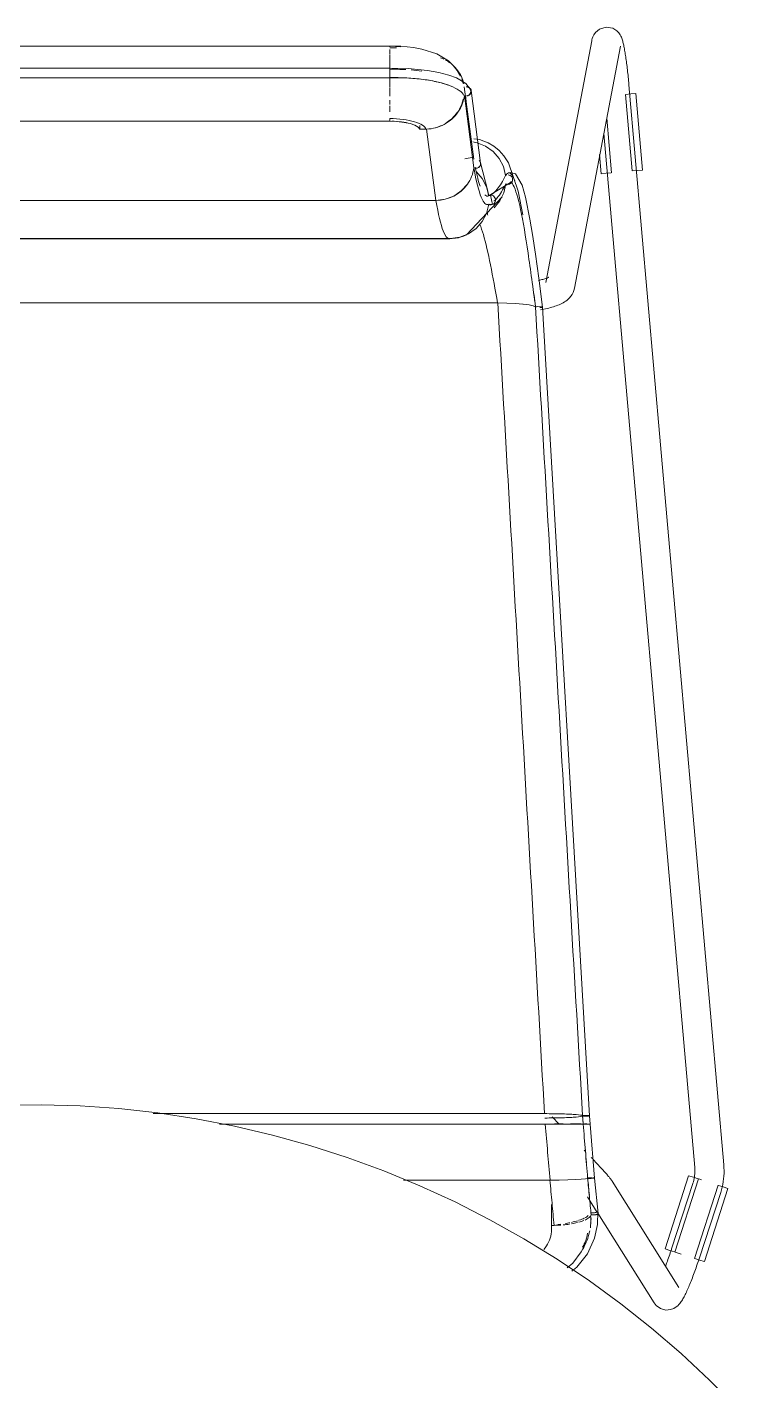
# Model space of a CAD drawing. Header units: millimetres. Extents: x 79795 to 317870, y -36033 to 97293.
# Drawn here: x 224828 to 225120, y 31346 to 31902 of the extents above; entities that cross this region are included whole.
import ezdxf

# ---------------------------------------------------------------- set-up
doc = ezdxf.new("R2010")
doc.units = ezdxf.units.MM
doc.header["$MEASUREMENT"] = 0
doc.layers.add('I-FURN', color=8, linetype='CONTINUOUS', lineweight=9)

msp = doc.modelspace()

# ---------------------------------------------------------------- linework, layer by layer
at = {"layer": 'I-FURN'}
for p, q in [((225063.17, 31900.78), (225065.92, 31901.61)), ((225065.92, 31901.61), (225068.68, 31901.13)), ((225060.12, 31896.43), (225060.03, 31896.02)), ((225060.26, 31896.95), (225060.12, 31896.43)), ((225060.47, 31897.57), (225060.26, 31896.95)), ((225060.85, 31898.37), (225060.47, 31897.57)), ((225061.59, 31899.45), (225060.85, 31898.37)), ((225063.17, 31900.78), (225061.59, 31899.45)), ((225068.68, 31901.13), (225070.34, 31900.09)), ((225070.34, 31900.09), (225071.19, 31899.18)), ((225071.19, 31899.18), (225071.67, 31898.47)), ((225071.67, 31898.47), (225071.97, 31897.91)), ((225071.97, 31897.91), (225072.19, 31897.44)), ((225072.19, 31897.44), (225072.36, 31897.01)), ((225072.36, 31897.01), (225072.5, 31896.61)), ((225072.5, 31896.61), (225072.63, 31896.21)), ((225072.63, 31896.21), (225072.74, 31895.82)), ((224977.13, 31893.83), (224682.28, 31893.83)), ((224981.65, 31893.75), (224977.13, 31893.83)), ((224977.13, 31893.66), (224977.13, 31893.83)), ((224977.13, 31893.81), (224977.13, 31893.53)), ((224977.13, 31892.34), (224977.13, 31890.59)), ((224986.86, 31893.23), (224981.65, 31893.75)), ((224990.35, 31892.58), (224986.86, 31893.23)), ((224996.5, 31890.56), (224990.35, 31892.58)), ((225001.22, 31887.69), (224996.5, 31890.56)), ((225060.03, 31896.02), (225041.22, 31796.73)), ((225053.01, 31794.49), (225071.82, 31893.78)), ((225072.74, 31895.82), (225072.85, 31895.41)), ((225072.85, 31895.41), (225072.95, 31895)), ((225072.95, 31895), (225073.05, 31894.57)), ((225073.05, 31894.57), (225073.15, 31894.13)), ((225073.15, 31894.13), (225073.25, 31893.67)), ((225073.25, 31893.67), (225073.34, 31893.19)), ((225073.34, 31893.19), (225073.44, 31892.7)), ((225073.44, 31892.7), (225073.53, 31892.18)), ((225073.53, 31892.18), (225073.63, 31891.65)), ((225073.63, 31891.65), (225073.72, 31891.1)), ((225073.72, 31891.1), (225073.81, 31890.53)), ((225073.81, 31890.53), (225073.9, 31889.94)), ((224977.13, 31890.31), (224977.13, 31884.55)), ((224977.13, 31887.72), (224977.13, 31888.47)), ((224977.13, 31884.55), (224977.13, 31887.58)), ((225003.2, 31885.85), (225001.22, 31887.69)), ((225004.87, 31883.78), (225003.2, 31885.85)), ((225073.9, 31889.94), (225073.99, 31889.34)), ((225073.99, 31889.34), (225074.08, 31888.72)), ((225074.08, 31888.72), (225074.17, 31888.09)), ((225074.17, 31888.09), (225074.26, 31887.44)), ((225074.26, 31887.44), (225074.35, 31886.77)), ((225074.35, 31886.77), (225074.44, 31886.1)), ((225074.44, 31886.1), (225074.52, 31885.41)), ((225074.52, 31885.41), (225074.61, 31884.71)), ((224977.13, 31884.79), (224682.28, 31884.79)), ((224682.28, 31880.83), (224977.13, 31880.83)), ((224984.69, 31884.65), (224977.13, 31884.79)), ((224977.13, 31884.72), (224977.13, 31884.79)), ((224977.13, 31884.79), (224977.13, 31880.94)), ((224977.13, 31884.53), (224977.13, 31884.72)), ((224977.13, 31884.22), (224977.13, 31884.53)), ((224977.13, 31883.83), (224977.13, 31884.22)), ((224977.13, 31883.38), (224977.13, 31883.83)), ((224977.13, 31882.89), (224977.13, 31883.38)), ((224977.13, 31882.39), (224977.13, 31882.89)), ((224977.13, 31881.91), (224977.13, 31882.39)), ((224977.13, 31881.5), (224977.13, 31881.91)), ((224977.13, 31881.17), (224977.13, 31881.5)), ((224977.13, 31880.94), (224977.13, 31881.17)), ((224977.13, 31877.05), (224977.13, 31880.86)), ((224977.13, 31880.86), (224977.13, 31877.05)), ((224983.35, 31880.75), (224977.13, 31880.83)), ((224989.92, 31880.22), (224983.35, 31880.75)), ((224992.58, 31883.85), (224984.69, 31884.65)), ((224993.93, 31879.63), (224989.92, 31880.22)), ((224997.29, 31882.98), (224992.58, 31883.85)), ((224998.36, 31878.66), (224993.93, 31879.63)), ((225001.33, 31881.9), (224997.29, 31882.98)), ((225004.5, 31880.71), (225001.33, 31881.9)), ((225008.33, 31878.41), (225004.5, 31880.71)), ((225006.2, 31881.52), (225004.87, 31883.78)), ((225074.61, 31884.71), (225074.69, 31884)), ((225074.69, 31884), (225074.77, 31883.29)), ((225074.77, 31883.29), (225074.85, 31882.56)), ((225074.85, 31882.56), (225074.93, 31881.83)), ((225074.93, 31881.83), (225075.01, 31881.09)), ((225075.01, 31881.09), (225075.08, 31880.34)), ((225075.08, 31880.34), (225075.15, 31879.59)), ((225075.15, 31879.59), (225075.22, 31878.84)), ((224977.13, 31876.85), (224977.13, 31873.3)), ((225001.8, 31877.57), (224998.36, 31878.66)), ((225007.74, 31877.08), (225011.59, 31847.39)), ((225010.22, 31876.02), (225008.33, 31878.41)), ((225010.58, 31875.52), (225014.44, 31845.75)), ((225073.89, 31873.96), (225076.65, 31842.54)), ((225074.01, 31873.97), (225076.07, 31874.15)), ((225075.22, 31878.84), (225075.29, 31878.09)), ((225075.29, 31878.09), (225075.3, 31877.93)), ((225114.25, 31434.61), (225075.3, 31877.93)), ((225076.07, 31874.15), (225078.12, 31874.33)), ((225078.12, 31874.33), (225080.88, 31842.92)), ((224977.13, 31871.67), (224977.13, 31869.83)), ((224977.13, 31869.31), (224977.13, 31866.84)), ((225011.61, 31843.84), (225007.76, 31873.54)), ((225008.51, 31871.11), (225008.2, 31873.55)), ((224977.13, 31862.99), (224682.28, 31862.99)), ((224682.28, 31862.93), (224977.13, 31862.93)), ((224977.13, 31862.93), (224980.16, 31862.82)), ((224980.16, 31862.82), (224983.02, 31862.5)), ((225068.2, 31841.8), (225066.22, 31864.28)), ((224983.02, 31862.5), (224985.51, 31861.99)), ((224985.51, 31861.99), (224987.49, 31861.32)), ((224987.49, 31861.32), (224988.84, 31860.53)), ((224988.84, 31860.53), (224989.48, 31859.67)), ((224989.48, 31859.67), (224989.48, 31861.28)), ((224989.48, 31859.69), (224989.48, 31861.28)), ((224989.48, 31859.67), (224992.2, 31859.74)), ((224992.2, 31859.74), (224996.06, 31830.46)), ((225065.02, 31857.91), (225102.3, 31433.56)), ((225011.24, 31854.45), (225012.98, 31854.08)), ((225012.98, 31854.08), (225011.24, 31854.45)), ((225013.97, 31855.42), (225011.7, 31855.71)), ((225016.5, 31852.68), (225012.98, 31854.08)), ((225017.57, 31854.13), (225013.97, 31855.42)), ((225019.58, 31850.51), (225016.5, 31852.68)), ((225019.84, 31852.78), (225017.57, 31854.13)), ((225022.01, 31851.01), (225019.84, 31852.78)), ((225011.46, 31848.17), (225007.97, 31847.48)), ((225014.2, 31846.42), (225013.9, 31846.81)), ((225014.38, 31845.98), (225014.2, 31846.42)), ((225022.06, 31847.68), (225019.58, 31850.51)), ((225024, 31848.76), (225022.01, 31851.01)), ((225023.8, 31844.36), (225022.06, 31847.68)), ((225025.82, 31845.94), (225024, 31848.76)), ((225063.27, 31849.33), (225063.97, 31841.43)), ((225012.08, 31843.68), (225012.57, 31843.65)), ((225012.57, 31843.65), (225013.06, 31843.73)), ((225015.1, 31839.47), (225012.59, 31842.35)), ((225013.06, 31843.73), (225013.52, 31843.92)), ((225013.52, 31843.92), (225013.9, 31844.22)), ((225013.9, 31844.22), (225014.19, 31844.6)), ((225014.19, 31844.6), (225014.38, 31845.04)), ((225014.45, 31845.51), (225014.38, 31845.98)), ((225014.38, 31845.04), (225014.45, 31845.51)), ((225014.42, 31845.83), (225017.39, 31834.21)), ((225024.7, 31840.73), (225023.8, 31844.36)), ((225024.7, 31840.73), (225025.17, 31840.9)), ((225025.17, 31840.9), (225024.7, 31840.73)), ((225026.52, 31841.95), (225025.61, 31841.65)), ((225025.67, 31840.94), (225026.17, 31840.86)), ((225026.17, 31840.86), (225025.67, 31840.94)), ((225029.81, 31834.22), (225025.82, 31845.94)), ((225026.17, 31840.86), (225026.62, 31840.67)), ((225026.62, 31840.67), (225026.17, 31840.86)), ((225028.71, 31841.42), (225026.52, 31841.95)), ((225026.62, 31840.67), (225027.01, 31840.36)), ((225027.01, 31840.36), (225026.62, 31840.67)), ((225031.48, 31836.78), (225028.71, 31841.42)), ((225066.01, 31841.61), (225063.97, 31841.43)), ((225068.08, 31841.79), (225066.01, 31841.61)), ((225078.83, 31842.74), (225076.77, 31842.56)), ((225080.88, 31842.92), (225078.83, 31842.74)), ((225006.49, 31834.34), (225008.98, 31837.08)), ((225016.85, 31836.08), (225015.1, 31839.47)), ((225017.75, 31832.36), (225016.85, 31836.08)), ((225027.38, 31838.17), (225017.99, 31832.47)), ((225024.75, 31837.25), (225023.96, 31833.63)), ((225023.97, 31833.63), (225024.75, 31837.25)), ((225025.23, 31837.1), (225024.75, 31837.25)), ((225024.75, 31837.25), (225025.23, 31837.09)), ((225025.73, 31837.07), (225025.23, 31837.1)), ((225025.23, 31837.09), (225025.73, 31837.06)), ((225026.22, 31837.16), (225025.73, 31837.07)), ((225025.73, 31837.06), (225026.22, 31837.15)), ((225026.67, 31837.36), (225026.22, 31837.16)), ((225026.22, 31837.15), (225026.67, 31837.36)), ((225027.05, 31837.68), (225026.67, 31837.36)), ((225026.67, 31837.36), (225027.05, 31837.68)), ((225027.01, 31840.36), (225027.31, 31839.97)), ((225027.31, 31839.97), (225027.01, 31840.36)), ((225027.34, 31838.08), (225027.05, 31837.68)), ((225027.05, 31837.68), (225027.34, 31838.08)), ((225027.31, 31839.97), (225027.5, 31839.51)), ((225027.51, 31839.51), (225027.31, 31839.97)), ((225027.52, 31838.54), (225027.34, 31838.08)), ((225027.34, 31838.08), (225027.52, 31838.54)), ((225027.5, 31839.51), (225027.58, 31839.03)), ((225027.58, 31839.03), (225027.51, 31839.51)), ((225027.58, 31839.03), (225027.52, 31838.54)), ((225027.52, 31838.54), (225027.58, 31839.03)), ((225032.89, 31831.79), (225031.48, 31836.78)), ((224996.06, 31830.46), (224663.35, 31830.46)), ((224663.35, 31830.46), (224996.06, 31830.46)), ((224996.06, 31830.46), (224999.83, 31830.94)), ((224999.83, 31830.94), (225003.37, 31832.26)), ((225003.37, 31832.26), (225006.49, 31834.34)), ((225023.27, 31831.98), (225008.67, 31816.28)), ((225017.39, 31834.21), (225017.71, 31832.34)), ((225017.43, 31834.18), (225017.74, 31832.36)), ((225017.74, 31832.36), (225018.21, 31832.52)), ((225018.22, 31832.53), (225017.75, 31832.36)), ((225018.21, 31832.52), (225018.71, 31832.56)), ((225018.71, 31832.56), (225018.22, 31832.53)), ((225019.26, 31828.76), (225018.42, 31832.65)), ((225018.71, 31832.56), (225019.2, 31832.48)), ((225019.2, 31832.48), (225018.71, 31832.56)), ((225019.2, 31832.48), (225019.65, 31832.28)), ((225019.66, 31832.28), (225019.2, 31832.48)), ((225019.65, 31832.28), (225020.04, 31831.96)), ((225020.04, 31831.96), (225019.66, 31832.28)), ((225022.32, 31830.31), (225019.93, 31827.47)), ((225019.93, 31827.47), (225022.33, 31830.31)), ((225020.04, 31831.96), (225020.33, 31831.56)), ((225020.33, 31831.56), (225020.04, 31831.96)), ((225020.33, 31829.66), (225020.04, 31829.26)), ((225020.04, 31829.25), (225020.33, 31829.66)), ((225020.33, 31831.56), (225020.52, 31831.1)), ((225020.52, 31831.1), (225020.33, 31831.56)), ((225020.52, 31830.12), (225020.33, 31829.66)), ((225020.33, 31829.66), (225020.52, 31830.12)), ((225020.52, 31831.1), (225020.58, 31830.61)), ((225020.59, 31830.61), (225020.52, 31831.1)), ((225020.58, 31830.61), (225020.52, 31830.12)), ((225020.52, 31830.12), (225020.59, 31830.61)), ((225023.96, 31833.63), (225022.32, 31830.31)), ((225022.33, 31830.31), (225023.97, 31833.63)), ((225031.71, 31824.56), (225029.81, 31834.22)), ((225034.69, 31822.77), (225032.89, 31831.79)), ((225016.85, 31825.14), (225015.09, 31821.75)), ((225015.1, 31821.75), (225016.85, 31825.14)), ((225019.56, 31828.89), (225016.68, 31828.84)), ((225016.85, 31825.14), (225017.75, 31828.86)), ((225018.21, 31828.7), (225017.74, 31828.86)), ((225017.75, 31828.86), (225018.22, 31828.69)), ((225018.71, 31828.66), (225018.21, 31828.7)), ((225018.22, 31828.69), (225018.71, 31828.66)), ((225019.2, 31828.74), (225018.71, 31828.66)), ((225018.71, 31828.66), (225019.2, 31828.74)), ((225019.65, 31828.94), (225019.2, 31828.74)), ((225019.2, 31828.74), (225019.66, 31828.94)), ((225020.04, 31829.26), (225019.65, 31828.94)), ((225019.66, 31828.94), (225020.04, 31829.25)), ((225012.59, 31818.88), (225009.45, 31816.71)), ((225009.46, 31816.7), (225012.59, 31818.87)), ((225015.09, 31821.75), (225012.59, 31818.88)), ((225012.59, 31818.87), (225015.1, 31821.75)), ((225035.72, 31816.45), (225034.69, 31822.77)), ((225002.09, 31814.87), (224657.31, 31814.87)), ((224657.31, 31814.87), (225002.09, 31814.87)), ((224657.85, 31814.71), (224962.65, 31814.71)), ((224962.65, 31814.71), (225001.56, 31814.71)), ((225005.3, 31815.15), (225001.56, 31814.71)), ((225005.88, 31815.34), (225002.09, 31814.87)), ((225002.09, 31814.87), (225005.89, 31815.34)), ((225009.77, 31816.88), (225005.3, 31815.15)), ((225009.45, 31816.71), (225005.88, 31815.34)), ((225005.89, 31815.34), (225009.46, 31816.7)), ((225008.67, 31816.28), (225006.75, 31815.58)), ((225036.91, 31808.43), (225035.72, 31816.45)), ((225038.26, 31798.5), (225036.91, 31808.43)), ((225038.67, 31797.75), (225038.18, 31797.65)), ((225039.82, 31786.65), (225038.26, 31798.5)), ((225039.14, 31797.85), (225038.67, 31797.75)), ((225039.59, 31797.96), (225039.14, 31797.85)), ((225040.01, 31798.06), (225039.59, 31797.96)), ((225040.4, 31798.17), (225040.01, 31798.06)), ((225040.77, 31798.28), (225040.4, 31798.17)), ((225041.1, 31798.39), (225040.77, 31798.28)), ((225041.41, 31798.49), (225041.1, 31798.39)), ((225041.68, 31798.59), (225041.41, 31798.49)), ((225041.91, 31798.69), (225041.68, 31798.59)), ((225042.1, 31798.78), (225041.91, 31798.69)), ((225042.26, 31798.85), (225042.1, 31798.78)), ((225042.34, 31798.9), (225042.26, 31798.85)), ((225042.42, 31798.94), (225042.34, 31798.9)), ((225042.44, 31798.96), (225042.42, 31798.94)), ((225050.96, 31790.54), (225050.44, 31790.02)), ((225051.47, 31791.13), (225050.96, 31790.54)), ((225051.95, 31791.82), (225051.47, 31791.13)), ((225052.39, 31792.61), (225051.95, 31791.82)), ((225052.75, 31793.51), (225052.39, 31792.61)), ((225053.01, 31794.49), (225052.75, 31793.51)), ((225021.4, 31788.36), (224638, 31788.36)), ((224638, 31788.36), (225021.4, 31788.36)), ((225025.17, 31788.31), (225021.4, 31788.36)), ((225021.48, 31788.36), (225025.17, 31788.31)), ((225028.71, 31788.15), (225025.17, 31788.31)), ((225025.23, 31788.3), (225028.71, 31788.15)), ((225031.81, 31787.91), (225028.71, 31788.15)), ((225028.75, 31788.15), (225031.81, 31787.91)), ((225034.3, 31787.6), (225031.81, 31787.91)), ((225031.84, 31787.91), (225034.3, 31787.6)), ((225036.05, 31787.24), (225034.3, 31787.6)), ((225034.31, 31787.6), (225036.05, 31787.23)), ((225036.95, 31786.83), (225036.05, 31787.24)), ((225036.05, 31787.23), (225036.95, 31786.84)), ((225037.42, 31786.85), (225036.95, 31786.83)), ((225036.95, 31786.84), (225037.42, 31786.85)), ((225037.92, 31786.86), (225037.42, 31786.85)), ((225037.42, 31786.85), (225037.92, 31786.86)), ((225038.41, 31786.85), (225037.92, 31786.86)), ((225037.92, 31786.86), (225038.42, 31786.85)), ((225038.87, 31786.83), (225038.41, 31786.85)), ((225038.42, 31786.85), (225038.87, 31786.83)), ((225039.25, 31786.79), (225038.87, 31786.83)), ((225038.87, 31786.83), (225039.26, 31786.79)), ((225038.9, 31786.46), (225039.28, 31786.5)), ((225039.28, 31786.5), (225038.9, 31786.46)), ((225039.71, 31785.74), (225039.01, 31785.62)), ((225039.55, 31786.75), (225039.25, 31786.79)), ((225039.26, 31786.79), (225039.56, 31786.75)), ((225039.28, 31786.5), (225039.57, 31786.54)), ((225039.57, 31786.54), (225039.28, 31786.5)), ((225040.41, 31785.86), (225039.71, 31785.74)), ((225039.75, 31786.59), (225039.82, 31786.65)), ((225039.82, 31786.65), (225039.76, 31786.59)), ((225039.82, 31786.65), (225059.11, 31454.74)), ((225041.09, 31786), (225040.41, 31785.86)), ((225041.76, 31786.14), (225041.09, 31786)), ((225042.41, 31786.29), (225041.76, 31786.14)), ((225043.06, 31786.46), (225042.41, 31786.29)), ((225043.69, 31786.63), (225043.06, 31786.46)), ((225044.3, 31786.81), (225043.69, 31786.63)), ((225044.91, 31787), (225044.3, 31786.81)), ((225045.5, 31787.21), (225044.91, 31787)), ((225046.08, 31787.43), (225045.5, 31787.21)), ((225046.65, 31787.67), (225046.08, 31787.43)), ((225047.21, 31787.92), (225046.65, 31787.67)), ((225047.76, 31788.19), (225047.21, 31787.92)), ((225048.3, 31788.48), (225047.76, 31788.19)), ((225048.84, 31788.8), (225048.3, 31788.48)), ((225049.37, 31789.16), (225048.84, 31788.8)), ((225049.91, 31789.56), (225049.37, 31789.16)), ((225050.44, 31790.02), (225049.91, 31789.56)), ((224834.02, 31459.3), (224818.02, 31459.16)), ((224850.01, 31458.81), (224834.02, 31459.3)), ((224865.97, 31457.68), (224850.01, 31458.81)), ((224881.87, 31455.91), (224865.97, 31457.68)), ((225040.65, 31455.63), (224880.08, 31455.63)), ((224880.08, 31455.63), (225040.65, 31455.63)), ((224897.69, 31453.51), (224881.87, 31455.91)), ((224913.4, 31450.47), (224897.69, 31453.51)), ((225044.44, 31455.6), (225040.65, 31455.63)), ((225040.76, 31453.84), (225044.45, 31453.87)), ((225046.71, 31451.32), (225043.78, 31454.37)), ((225048, 31455.53), (225044.44, 31455.6)), ((225044.45, 31453.87), (225048, 31453.95)), ((225051.13, 31455.4), (225048, 31455.53)), ((225048, 31453.95), (225051.12, 31454.07)), ((225051.12, 31454.07), (225053.61, 31454.24)), ((225053.63, 31455.24), (225051.13, 31455.4)), ((225053.61, 31454.24), (225055.36, 31454.43)), ((225055.38, 31455.05), (225053.63, 31455.24)), ((225055.36, 31454.43), (225056.27, 31454.64)), ((225056.27, 31454.84), (225055.38, 31455.05)), ((225056.74, 31454.85), (225056.27, 31454.84)), ((225056.27, 31454.64), (225056.73, 31454.63)), ((225056.73, 31454.63), (225057.23, 31454.63)), ((225057.24, 31454.85), (225056.74, 31454.85)), ((225057.23, 31454.63), (225057.72, 31454.63)), ((225057.73, 31454.84), (225057.24, 31454.85)), ((225057.72, 31454.63), (225058.17, 31454.64)), ((225058.18, 31454.83), (225057.73, 31454.84)), ((225058.17, 31454.64), (225058.56, 31454.66)), ((225058.56, 31454.81), (225058.18, 31454.83)), ((225058.85, 31454.79), (225058.56, 31454.81)), ((225058.56, 31454.66), (225058.85, 31454.68)), ((225059.04, 31454.76), (225058.85, 31454.79)), ((225058.85, 31454.68), (225059.04, 31454.71)), ((225059.11, 31454.74), (225059.04, 31454.76)), ((225059.04, 31454.71), (225059.11, 31454.74)), ((225059.38, 31451.38), (225059.11, 31454.74)), ((225040.92, 31451.31), (224907.18, 31451.31)), ((224907.18, 31451.31), (225040.92, 31451.31)), ((224928.97, 31446.81), (224913.4, 31450.47)), ((224944.39, 31442.53), (224928.97, 31446.81)), ((225044.7, 31451.32), (225040.92, 31451.31)), ((225040.92, 31451.31), (225044.71, 31451.32)), ((225044.71, 31451.44), (225048.26, 31451.43)), ((225048.27, 31451.43), (225044.71, 31451.44)), ((225048.27, 31451.32), (225044.71, 31451.32)), ((225044.71, 31451.32), (225048.27, 31451.32)), ((225051.4, 31451.33), (225048.27, 31451.32)), ((225048.27, 31451.32), (225051.41, 31451.33)), ((225051.39, 31451.43), (225053.89, 31451.41)), ((225053.89, 31451.41), (225051.39, 31451.43)), ((225053.91, 31451.34), (225051.41, 31451.33)), ((225051.41, 31451.33), (225053.91, 31451.34)), ((225053.89, 31451.41), (225055.64, 31451.4)), ((225055.64, 31451.4), (225053.89, 31451.41)), ((225055.65, 31451.36), (225053.91, 31451.34)), ((225053.91, 31451.34), (225055.66, 31451.36)), ((225056.54, 31451.37), (225055.65, 31451.36)), ((225055.66, 31451.36), (225056.54, 31451.37)), ((225056.54, 31451.38), (225057.01, 31451.39)), ((225057.01, 31451.39), (225056.54, 31451.38)), ((225057.01, 31451.37), (225056.54, 31451.37)), ((225056.54, 31451.37), (225057.01, 31451.37)), ((225057.01, 31451.39), (225057.5, 31451.39)), ((225057.51, 31451.39), (225057.01, 31451.39)), ((225057.51, 31451.37), (225057.01, 31451.37)), ((225057.01, 31451.37), (225057.51, 31451.37)), ((225057.5, 31451.39), (225057.99, 31451.39)), ((225058, 31451.39), (225057.51, 31451.39)), ((225058, 31451.37), (225057.51, 31451.37)), ((225057.51, 31451.37), (225058, 31451.37)), ((225057.99, 31451.39), (225058.44, 31451.38)), ((225058.45, 31451.38), (225058, 31451.39)), ((225058.45, 31451.37), (225058, 31451.37)), ((225058, 31451.37), (225058.45, 31451.37)), ((225058.44, 31451.38), (225058.83, 31451.38)), ((225058.83, 31451.38), (225058.45, 31451.38)), ((225058.83, 31451.37), (225058.45, 31451.37)), ((225058.45, 31451.37), (225058.84, 31451.37)), ((225058.83, 31451.38), (225059.12, 31451.38)), ((225059.13, 31451.38), (225058.83, 31451.38)), ((225059.13, 31451.37), (225058.83, 31451.37)), ((225058.84, 31451.37), (225059.13, 31451.37)), ((225059.12, 31451.38), (225059.31, 31451.38)), ((225059.31, 31451.38), (225059.13, 31451.37)), ((225059.13, 31451.37), (225059.32, 31451.38)), ((225059.32, 31451.38), (225059.13, 31451.38)), ((225059.31, 31451.38), (225059.38, 31451.38)), ((225059.38, 31451.38), (225059.31, 31451.38)), ((225059.32, 31451.38), (225059.38, 31451.38)), ((225059.38, 31451.38), (225059.32, 31451.38)), ((225059.38, 31451.38), (225061.21, 31429.18)), ((224959.62, 31437.64), (224944.39, 31442.53)), ((225057.48, 31440.13), (225056.99, 31440.64)), ((224974.65, 31432.14), (224959.62, 31437.64)), ((225060.29, 31437.16), (225059.84, 31437.65)), ((225060.74, 31436.69), (225060.29, 31437.16)), ((225061.18, 31436.22), (225060.74, 31436.69)), ((225061.61, 31435.75), (225061.18, 31436.22)), ((225062.04, 31435.3), (225061.61, 31435.75)), ((225062.45, 31434.86), (225062.04, 31435.3)), ((225062.85, 31434.42), (225062.45, 31434.86)), ((224989.44, 31426.05), (224974.65, 31432.14)), ((225058.84, 31429.28), (225058.37, 31429.27)), ((225058.37, 31429.27), (225058.84, 31429.28)), ((225059.34, 31429.28), (225058.84, 31429.28)), ((225058.84, 31429.28), (225059.34, 31429.28)), ((225059.83, 31429.28), (225059.34, 31429.28)), ((225059.34, 31429.28), (225059.83, 31429.28)), ((225063.24, 31434), (225062.85, 31434.42)), ((225063.62, 31433.58), (225063.24, 31434)), ((225063.99, 31433.18), (225063.62, 31433.58)), ((225064.35, 31432.79), (225063.99, 31433.18)), ((225064.69, 31432.41), (225064.35, 31432.79)), ((225065.02, 31432.05), (225064.69, 31432.41)), ((225065.34, 31431.7), (225065.02, 31432.05)), ((225065.64, 31431.36), (225065.34, 31431.7)), ((225065.93, 31431.04), (225065.64, 31431.36)), ((225066.2, 31430.73), (225065.93, 31431.04)), ((225066.46, 31430.44), (225066.2, 31430.73)), ((225066.7, 31430.16), (225066.46, 31430.44)), ((225066.93, 31429.89), (225066.7, 31430.16)), ((225067.14, 31429.64), (225066.93, 31429.89)), ((225067.34, 31429.4), (225067.14, 31429.64)), ((225067.53, 31429.17), (225067.34, 31429.4)), ((225099.81, 31430.15), (225090.12, 31400.14)), ((225099.81, 31430.15), (225101.76, 31429.52)), ((225101.76, 31429.52), (225103.74, 31428.88)), ((225102.17, 31429.6), (225102.06, 31428.95)), ((225102.26, 31430.26), (225102.17, 31429.6)), ((225102.32, 31430.92), (225102.26, 31430.26)), ((225102.3, 31433.56), (225102.34, 31432.9)), ((225102.35, 31431.58), (225102.32, 31430.92)), ((225102.34, 31432.9), (225102.36, 31432.24)), ((225102.36, 31432.24), (225102.35, 31431.58)), ((225114.18, 31428.87), (225114.29, 31430)), ((225114.26, 31434.57), (225114.25, 31434.61)), ((225114.33, 31433.43), (225114.26, 31434.57)), ((225114.29, 31430), (225114.35, 31431.15)), ((225114.36, 31432.29), (225114.33, 31433.43)), ((225114.35, 31431.15), (225114.36, 31432.29)), ((224982.74, 31428.35), (225042.86, 31428.35)), ((225042.86, 31428.35), (224982.74, 31428.35)), ((225003.98, 31419.37), (224989.44, 31426.05)), ((225042.86, 31428.35), (225046.62, 31428.37)), ((225046.62, 31428.37), (225042.98, 31428.35)), ((225046.72, 31428.37), (225050.16, 31428.45)), ((225050.16, 31428.45), (225046.72, 31428.37)), ((225050.16, 31428.45), (225053.25, 31428.56)), ((225053.26, 31428.56), (225050.22, 31428.45)), ((225053.25, 31428.56), (225055.73, 31428.71)), ((225055.74, 31428.71), (225053.3, 31428.56)), ((225055.73, 31428.71), (225057.47, 31428.89)), ((225057.47, 31428.89), (225055.75, 31428.71)), ((225057.47, 31428.89), (225058.36, 31429.08)), ((225058.36, 31429.08), (225057.47, 31428.89)), ((225058.36, 31429.08), (225058.83, 31429.08)), ((225058.83, 31429.08), (225058.36, 31429.08)), ((225058.83, 31429.08), (225059.33, 31429.07)), ((225059.32, 31429.07), (225058.83, 31429.08)), ((225059.81, 31429.08), (225059.32, 31429.07)), ((225059.33, 31429.07), (225059.82, 31429.08)), ((225060.27, 31429.09), (225059.81, 31429.08)), ((225059.82, 31429.08), (225060.27, 31429.09)), ((225060.28, 31429.26), (225059.83, 31429.28)), ((225059.83, 31429.28), (225060.28, 31429.26)), ((225060.27, 31429.09), (225060.66, 31429.11)), ((225060.65, 31429.11), (225060.27, 31429.09)), ((225060.95, 31429.13), (225060.65, 31429.11)), ((225060.66, 31429.25), (225060.96, 31429.23)), ((225060.66, 31429.11), (225060.95, 31429.13)), ((225060.96, 31429.23), (225060.67, 31429.25)), ((225060.95, 31429.13), (225061.14, 31429.15)), ((225061.15, 31429.2), (225060.96, 31429.23)), ((225060.96, 31429.23), (225061.14, 31429.2)), ((225061.14, 31429.2), (225061.21, 31429.18)), ((225061.14, 31429.15), (225061.21, 31429.18)), ((225061.21, 31429.18), (225061.14, 31429.15)), ((225061.21, 31429.18), (225061.15, 31429.2)), ((225061.21, 31429.18), (225062.63, 31414.69)), ((225067.71, 31428.94), (225067.53, 31429.17)), ((225067.89, 31428.72), (225067.71, 31428.94)), ((225068.06, 31428.49), (225067.89, 31428.72)), ((225068.24, 31428.23), (225068.06, 31428.49)), ((225068.46, 31427.91), (225068.24, 31428.23)), ((225095.76, 31384.33), (225068.46, 31427.91)), ((225101.55, 31427), (225092.84, 31400.19)), ((225094.17, 31398.83), (225103.85, 31428.84)), ((225101.56, 31427.03), (225101.55, 31427)), ((225101.75, 31427.66), (225101.56, 31427.03)), ((225101.92, 31428.3), (225101.75, 31427.66)), ((225102.06, 31428.95), (225101.92, 31428.3)), ((225111.92, 31426.23), (225102.23, 31396.23)), ((225103.95, 31428.81), (225105.12, 31428.43)), ((225115.97, 31424.93), (225106.28, 31394.92)), ((225112.05, 31426.19), (225112.04, 31426.2)), ((225112.13, 31426.17), (225114.01, 31425.56)), ((225112.97, 31423.3), (225113.3, 31424.39)), ((225113.3, 31424.39), (225113.59, 31425.49)), ((225113.59, 31425.49), (225113.83, 31426.61)), ((225113.83, 31426.61), (225114.03, 31427.74)), ((225114.01, 31425.56), (225115.97, 31424.93)), ((225114.03, 31427.74), (225114.18, 31428.87)), ((225018.23, 31412.11), (225003.98, 31419.37)), ((225043.57, 31408.55), (225043.57, 31418.31)), ((225058.29, 31421.54), (225062.33, 31415.09)), ((225104.25, 31396.48), (225112.97, 31423.3)), ((225062.42, 31410.12), (225062.51, 31415.58)), ((225062.56, 31414.72), (225085.6, 31377.95)), ((225032.19, 31404.29), (225018.23, 31412.11)), ((225044.56, 31409.79), (225043.51, 31409.79)), ((225061.21, 31404.47), (225062.42, 31410.12)), ((225045.82, 31395.92), (225032.19, 31404.29)), ((225055.73, 31398.86), (225057.64, 31402.55)), ((225058.31, 31398.16), (225061.21, 31404.47)), ((225052.23, 31394.29), (225055.73, 31398.86)), ((225053.97, 31392.63), (225058.31, 31398.16)), ((225092.07, 31399.51), (225090.12, 31400.14)), ((225091.34, 31395.77), (225091.58, 31396.44)), ((225091.58, 31396.44), (225091.81, 31397.11)), ((225091.81, 31397.11), (225092.04, 31397.79)), ((225092.04, 31397.79), (225092.28, 31398.48)), ((225094.05, 31398.87), (225092.07, 31399.51)), ((225092.28, 31398.48), (225092.51, 31399.17)), ((225092.51, 31399.17), (225092.73, 31399.86)), ((225092.73, 31399.86), (225092.84, 31400.19)), ((225094.26, 31398.8), (225096.74, 31398)), ((225104.33, 31395.55), (225102.35, 31396.19)), ((225103.86, 31395.28), (225104.11, 31396.02)), ((225104.11, 31396.02), (225104.25, 31396.48)), ((225059.11, 31387), (225045.82, 31395.92)), ((225049.9, 31392.34), (225052.23, 31394.29)), ((225051.93, 31391), (225053.97, 31392.63)), ((225090.4, 31393.21), (225090.63, 31393.83)), ((225090.63, 31393.83), (225090.87, 31394.47)), ((225090.87, 31394.47), (225091.1, 31395.12)), ((225091.1, 31395.12), (225091.34, 31395.77)), ((225102.1, 31390.24), (225102.35, 31390.94)), ((225102.35, 31390.94), (225102.61, 31391.65)), ((225102.61, 31391.65), (225102.86, 31392.36)), ((225102.86, 31392.36), (225103.11, 31393.09)), ((225103.11, 31393.09), (225103.37, 31393.81)), ((225103.37, 31393.81), (225103.61, 31394.55)), ((225103.61, 31394.55), (225103.86, 31395.28)), ((225106.28, 31394.92), (225104.33, 31395.55)), ((225072.03, 31377.57), (225059.11, 31387)), ((225099.84, 31384.51), (225100.08, 31385.08)), ((225100.08, 31385.08), (225100.33, 31385.68)), ((225100.33, 31385.68), (225100.58, 31386.29)), ((225100.58, 31386.29), (225100.83, 31386.92)), ((225100.83, 31386.92), (225101.08, 31387.56)), ((225101.08, 31387.56), (225101.34, 31388.21)), ((225101.34, 31388.21), (225101.59, 31388.88)), ((225101.59, 31388.88), (225101.84, 31389.55)), ((225101.84, 31389.55), (225102.1, 31390.24)), ((225097.27, 31379.27), (225097.5, 31379.66)), ((225097.5, 31379.66), (225097.73, 31380.08)), ((225097.73, 31380.08), (225097.96, 31380.5)), ((225097.96, 31380.5), (225098.19, 31380.94)), ((225098.19, 31380.94), (225098.42, 31381.4)), ((225098.42, 31381.4), (225098.65, 31381.87)), ((225098.65, 31381.87), (225098.88, 31382.36)), ((225098.88, 31382.36), (225099.12, 31382.87)), ((225099.12, 31382.87), (225099.36, 31383.4)), ((225099.36, 31383.4), (225099.6, 31383.94)), ((225099.6, 31383.94), (225099.84, 31384.51)), ((225084.56, 31367.62), (225072.03, 31377.57)), ((225086.49, 31376.83), (225085.6, 31377.95)), ((225086.49, 31376.83), (225088.22, 31375.61)), ((225088.22, 31375.61), (225090.45, 31375.02)), ((225090.45, 31375.02), (225092.42, 31375.19)), ((225092.42, 31375.19), (225093.8, 31375.72)), ((225093.8, 31375.72), (225094.72, 31376.28)), ((225094.72, 31376.28), (225095.34, 31376.8)), ((225095.34, 31376.8), (225095.81, 31377.27)), ((225095.81, 31377.27), (225096.18, 31377.69)), ((225096.18, 31377.69), (225096.49, 31378.1)), ((225096.49, 31378.1), (225096.77, 31378.49)), ((225096.77, 31378.49), (225097.02, 31378.87)), ((225097.02, 31378.87), (225097.27, 31379.27)), ((225096.69, 31357.18), (225084.56, 31367.62)), ((225108.38, 31346.27), (225096.69, 31357.18)), ((225119.64, 31334.9), (225108.38, 31346.27))]:
    msp.add_line(p, q, dxfattribs=at)
for centre, major_axis, ratio, start_param, end_param in [((224977.13, 31889.55), (-12.4, 0), 0.287441, 4.492176, 4.712389), ((224977.13, 31878.08), (0, -15.75), 0.000004, 0.290246, 0.472486), ((225012.49, 31845.52), (-1.96, 0), 0.955139, 1.359855, 3.903556), ((224995.93, 31845.53), (-15.78, 0), 0.955139, 2.787556, 3.029056), ((224995.93, 31845.53), (-15.78, 0), 0.955139, 1.579038, 2.545717), ((224995.93, 31845.53), (-15.78, 0), 0.955139, 2.545839, 2.787386)]:
    msp.add_ellipse(centre, major_axis=major_axis, ratio=ratio, start_param=start_param, end_param=end_param, dxfattribs=at)
for points in [[(224977.13, 31893.74), (224978.71, 31893.75), (224980.21, 31893.67), (224981.64, 31893.53)], [(224999.36, 31888.42), (224998.92, 31888.63), (224998.46, 31888.84), (224998, 31889.02)], [(225001.83, 31886.96), (225001.24, 31887.39), (225000.61, 31887.77), (224999.96, 31888.12)], [(224977.13, 31884.26), (224979.35, 31884.3), (224981.55, 31884.27), (224983.73, 31884.16)], [(224985.94, 31884.02), (224987.41, 31883.91), (224988.87, 31883.76), (224990.28, 31883.58)], [(225006.68, 31880.42), (225006.93, 31879.77), (225007.09, 31879.09), (225007.24, 31878.41)], [(225001.97, 31877.5), (225003.43, 31876.93), (225005.9, 31875.67), (225007.21, 31874.26), (225007.56, 31873.53)], [(224992.2, 31859.74), (224993.49, 31859.78), (224995.99, 31860.14), (224999.59, 31861.55), (225002.74, 31863.75), (225005.27, 31866.58), (225007.03, 31869.92), (225007.61, 31872.3), (225007.76, 31873.54)], [(225007.3, 31872.02), (225006.99, 31870.64), (225006.49, 31869.27), (225005.79, 31868.01)], [(224977.13, 31864.06), (224979.02, 31864.03), (224982.76, 31863.77), (224987.55, 31862.81), (224990.88, 31861.41), (224991.82, 31860.31), (224991.95, 31859.75)], [(224985.51, 31862.04), (224983.45, 31862.59), (224980.74, 31862.87), (224977.96, 31862.97)], [(225004.93, 31866.66), (225003.64, 31864.82), (225001.91, 31863.33), (224999.96, 31862.1)], [(224998.29, 31861.2), (224997.46, 31860.82), (224996.61, 31860.48), (224995.73, 31860.29)], [(225011.61, 31843.84), (225012.63, 31838.34), (225014.67, 31830.28), (225016.72, 31828.31), (225017.74, 31828.86)], [(225012.23, 31844.05), (225012.89, 31840.93), (225013.55, 31838.01), (225014.21, 31836.29)], [(225016.11, 31832.78), (225016.65, 31832.21), (225017.2, 31832.07), (225017.74, 31832.36)], [(225017.19, 31825.8), (225017.24, 31825.33), (225017.3, 31824.86), (225017.35, 31824.39)], [(225001.56, 31814.71), (225001.74, 31814.71), (225001.92, 31814.77), (225002.09, 31814.87)], [(225035.75, 31796.2), (225036.15, 31793.11), (225036.54, 31789.97), (225036.94, 31786.85)], [(225021.48, 31788.36), (225024.68, 31733), (225027.87, 31677.58), (225031.07, 31622.12)], [(225056.27, 31454.84), (225053.05, 31510.24), (225046.61, 31621), (225040.17, 31731.6), (225036.95, 31786.84)], [(225031.07, 31622.12), (225034.26, 31566.66), (225037.46, 31511.16), (225040.65, 31455.63)], [(225056.27, 31454.84), (225056.32, 31454.26), (225056.41, 31453.1), (225056.5, 31451.95), (225056.54, 31451.37)], [(225056.27, 31454.64), (225056.31, 31454.1), (225056.4, 31453.01), (225056.49, 31451.93), (225056.54, 31451.38)], [(225040.92, 31451.31), (225041.26, 31447.48), (225041.61, 31443.65), (225041.95, 31439.82)], [(225058.36, 31429.08), (225058.05, 31432.79), (225057.45, 31440.22), (225056.85, 31447.65), (225056.54, 31451.37)], [(225041.95, 31439.82), (225042.29, 31435.99), (225042.64, 31432.17), (225042.98, 31428.35)], [(225042.86, 31428.35), (225043.17, 31425.21), (225043.76, 31418.96), (225044.3, 31412.82), (225044.56, 31409.79)], [(225058.36, 31429.08), (225058.6, 31426.56), (225059.08, 31421.52), (225059.56, 31416.57), (225059.8, 31414.13)], [(225058.39, 31429.08), (225058.62, 31426.77), (225058.85, 31424.46), (225059.08, 31422.19)], [(225054.79, 31411.85), (225055.6, 31412.12), (225056.41, 31412.41), (225056.97, 31412.7)], [(225057.21, 31412.82), (225057.85, 31413.13), (225058.24, 31413.45), (225058.57, 31413.77)], [(225059.57, 31410.62), (225059.67, 31411.5), (225059.69, 31412.4), (225059.69, 31413.3)], [(225043.51, 31409.79), (225043.56, 31409.29), (225043.58, 31408.78), (225043.57, 31408.27)], [(225047.34, 31409.89), (225046.43, 31409.84), (225045.51, 31409.8), (225044.56, 31409.79)], [(225045.97, 31410.03), (225046.45, 31410.08), (225046.92, 31410.15), (225047.38, 31410.21)], [(225050.91, 31410.26), (225050.06, 31410.14), (225049.19, 31410.02), (225048.27, 31409.96)], [(225049.08, 31410.47), (225049.77, 31410.59), (225050.42, 31410.72), (225051.09, 31410.86)], [(225051.75, 31411.01), (225052.67, 31411.22), (225053.61, 31411.45), (225054.46, 31411.7)], [(225054.14, 31410.89), (225053.4, 31410.71), (225052.6, 31410.55), (225051.76, 31410.4)], [(225056.8, 31411.76), (225056.21, 31411.51), (225055.55, 31411.28), (225054.81, 31411.07)], [(225059.76, 31412.59), (225059.75, 31411.33), (225059.65, 31410.07), (225059.47, 31408.83)], [(225040.55, 31400.08), (225040.5, 31400.02), (225040.45, 31399.96), (225040.4, 31399.91)], [(225051.3, 31393.47), (225050.87, 31393.06), (225050.42, 31392.67), (225049.96, 31392.29)]]:
    msp.add_open_spline(points, degree=3, dxfattribs=at)
for points, knots in [([(225007.53, 31878.29), (225007.37, 31879.03), (225006.81, 31880.9), (225005.26, 31883.73), (225003.59, 31885.56), (225002.63, 31886.34)], [0.0634811, 0.0634811, 0.0634811, 0.0634811, 0.1666667, 0.3333333, 0.5, 0.5, 0.5, 0.5]), ([(224977.13, 31880.86), (224979.47, 31880.9), (224984.13, 31880.83), (224990.97, 31880.2), (224997.08, 31879.11), (225000.3, 31878.1), (225001.79, 31877.57)], [0.0000052, 0.0000052, 0.0000052, 0.0000052, 0.1666667, 0.3333333, 0.5, 0.6602535, 0.6602535, 0.6602535, 0.6602535]), ([(225008.52, 31877.11), (225008.69, 31877.11), (225008.98, 31877.07), (225009.36, 31876.92), (225009.78, 31876.67), (225010.23, 31876.14), (225010.48, 31875.28), (225010.25, 31874.49), (225009.86, 31873.96), (225009.48, 31873.64), (225009.17, 31873.5), (225009.01, 31873.45)], [-0.875, -0.875, -0.875, -0.875, -0.8125, -0.765625, -0.71875, -0.625, -0.5, -0.375, -0.3125, -0.25, -0.1875, -0.1875, -0.1875, -0.1875]), ([(225008.62, 31873.36), (225008.76, 31873.37), (225008.98, 31873.39), (225009.27, 31873.48), (225009.54, 31873.59), (225009.86, 31873.79), (225010.18, 31874.09), (225010.41, 31874.46), (225010.54, 31874.82), (225010.59, 31875.13), (225010.6, 31875.4), (225010.56, 31875.67), (225010.49, 31875.91), (225010.38, 31876.16), (225010.18, 31876.46), (225009.86, 31876.77), (225009.46, 31876.99), (225009.11, 31877.09), (225008.85, 31877.12), (225008.69, 31877.13), (225008.61, 31877.13)], [0.1111111, 0.1111111, 0.1111111, 0.1111111, 0.1666667, 0.1944444, 0.2222222, 0.2777778, 0.3333333, 0.3888889, 0.4444444, 0.4791667, 0.5138889, 0.5486111, 0.5833333, 0.6180556, 0.6527778, 0.7222222, 0.7916667, 0.8263889, 0.8611111, 0.8888889, 0.8888889, 0.8888889, 0.8888889]), ([(225018.42, 31832.65), (225019.36, 31833.12), (225021.45, 31834.9), (225023.54, 31838.33), (225024.7, 31840.73)], [0.0974617, 0.0974617, 0.0974617, 0.0974617, 0.5, 1, 1, 1, 1]), ([(225024.7, 31840.73), (225025.73, 31842.29), (225026.98, 31842.06), (225028.24, 31839.15), (225028.48, 31838.52)], [0, 0, 0, 0, 0.25, 0.3070827, 0.3070827, 0.3070827, 0.3070827]), ([(225019.87, 31830.12), (225020.33, 31830.51), (225021.96, 31832.18), (225023.59, 31834.84), (225024.75, 31837.25)], [0.3036932, 0.3036932, 0.3036932, 0.3036932, 0.5, 1, 1, 1, 1]), ([(225026.58, 31838.13), (225026.99, 31837.93), (225028.41, 31836.33), (225030.85, 31828.03), (225033.9, 31809.6), (225035.93, 31794.38), (225036.95, 31786.83)], [0.1500589, 0.1500589, 0.1500589, 0.1500589, 0.25, 0.5, 0.75, 1, 1, 1, 1]), ([(224996.06, 31830.46), (224997.06, 31824.74), (224998.9, 31817.1), (225000.73, 31814.71), (225001.56, 31814.71)], [0, 0, 0, 0, 0.5, 0.9107153, 0.9107153, 0.9107153, 0.9107153]), ([(225014.1, 31820.64), (225014.59, 31819.49), (225016.05, 31815.24), (225018.48, 31804.53), (225020.43, 31793.75), (225021.4, 31788.36)], [0.375, 0.375, 0.375, 0.375, 0.5, 0.75, 1, 1, 1, 1]), ([(225040.65, 31455.63), (225041.93, 31455.63), (225044.48, 31455.61), (225048.08, 31455.53), (225051.25, 31455.41), (225054.61, 31455.19), (225056, 31454.98), (225056.27, 31454.84)], [-1, -1, -1, -1, -0.833333, -0.666667, -0.5, -0.333333, 0, 0, 0, 0]), ([(225056.27, 31454.64), (225055.98, 31454.49), (225054.58, 31454.28), (225051.23, 31454.07), (225048.08, 31453.94), (225044.52, 31453.86), (225042.01, 31453.84), (225040.76, 31453.84)], [-1, -1, -1, -1, -0.6666667, -0.5, -0.3333333, -0.1666667, -0.003964, -0.003964, -0.003964, -0.003964]), ([(225056.27, 31454.84), (225056.5, 31454.84), (225056.99, 31454.85), (225057.62, 31454.85), (225058.08, 31454.84), (225058.5, 31454.82), (225058.95, 31454.79), (225059.11, 31454.76), (225059.11, 31454.74)], [-1, -1, -1, -1, -0.90625, -0.8125, -0.765625, -0.71875, -0.625, -0.501507, -0.501507, -0.501507, -0.501507]), ([(225059.11, 31454.74), (225059.11, 31454.72), (225058.97, 31454.69), (225058.57, 31454.66), (225058.19, 31454.64), (225057.73, 31454.63), (225057.23, 31454.62), (225056.73, 31454.63), (225056.41, 31454.63), (225056.27, 31454.64)], [-0.5, -0.5, -0.5, -0.5, -0.375, -0.3125, -0.25, -0.1875, -0.125, -0.0625, 0, 0, 0, 0]), ([(225057.86, 31435.38), (225057.73, 31437.03), (225057.29, 31442.36), (225056.84, 31447.69), (225056.54, 31451.38)], [0.2766114, 0.2766114, 0.2766114, 0.2766114, 0.5, 1, 1, 1, 1]), ([(225059.8, 31414.13), (225059.65, 31413.74), (225059.09, 31412.99), (225057.96, 31412.3), (225057.28, 31411.97)], [0, 0, 0, 0, 0.1666667, 0.3309695, 0.3309695, 0.3309695, 0.3309695]), ([(225059.69, 31414.86), (225059.92, 31414.85), (225060.4, 31414.86), (225061.15, 31414.94), (225061.82, 31415.1), (225062.25, 31415.27), (225062.41, 31415.39), (225062.45, 31415.43)], [-1, -1, -1, -1, -0.90625, -0.8125, -0.71875, -0.625, -0.5625, -0.5625, -0.5625, -0.5625]), ([(225062.58, 31414.54), (225062.57, 31414.51), (225062.52, 31414.47), (225062.41, 31414.39), (225062.22, 31414.29), (225061.9, 31414.19), (225061.51, 31414.11), (225061.15, 31414.08), (225060.77, 31414.06), (225060.33, 31414.07), (225059.97, 31414.1), (225059.8, 31414.13)], [0.5555556, 0.5555556, 0.5555556, 0.5555556, 0.5833333, 0.6180556, 0.6527778, 0.7222222, 0.7916667, 0.8263889, 0.8611111, 0.9305556, 1, 1, 1, 1]), ([(225043.51, 31409.79), (225043.73, 31407.41), (225043.1, 31403.81), (225041.17, 31400.81), (225040.4, 31399.9)], [0, 0, 0, 0, 0.3333333, 0.5, 0.5, 0.5, 0.5]), ([(225059.22, 31407.55), (225058.78, 31405.44), (225057.92, 31402.82), (225056.6, 31400.42), (225056.32, 31399.94)], [0.1763318, 0.1763318, 0.1763318, 0.1763318, 0.3333333, 0.3739167, 0.3739167, 0.3739167, 0.3739167]), ([(225056.26, 31400.79), (225056.6, 31401.38), (225057.63, 31403.23), (225058.12, 31405.21), (225058.35, 31406.58)], [0.6175454, 0.6175454, 0.6175454, 0.6175454, 0.6666667, 0.7702374, 0.7702374, 0.7702374, 0.7702374])]:
    msp.add_open_spline(points, degree=3, knots=knots, dxfattribs=at)

doc.saveas('drawing.dxf')
